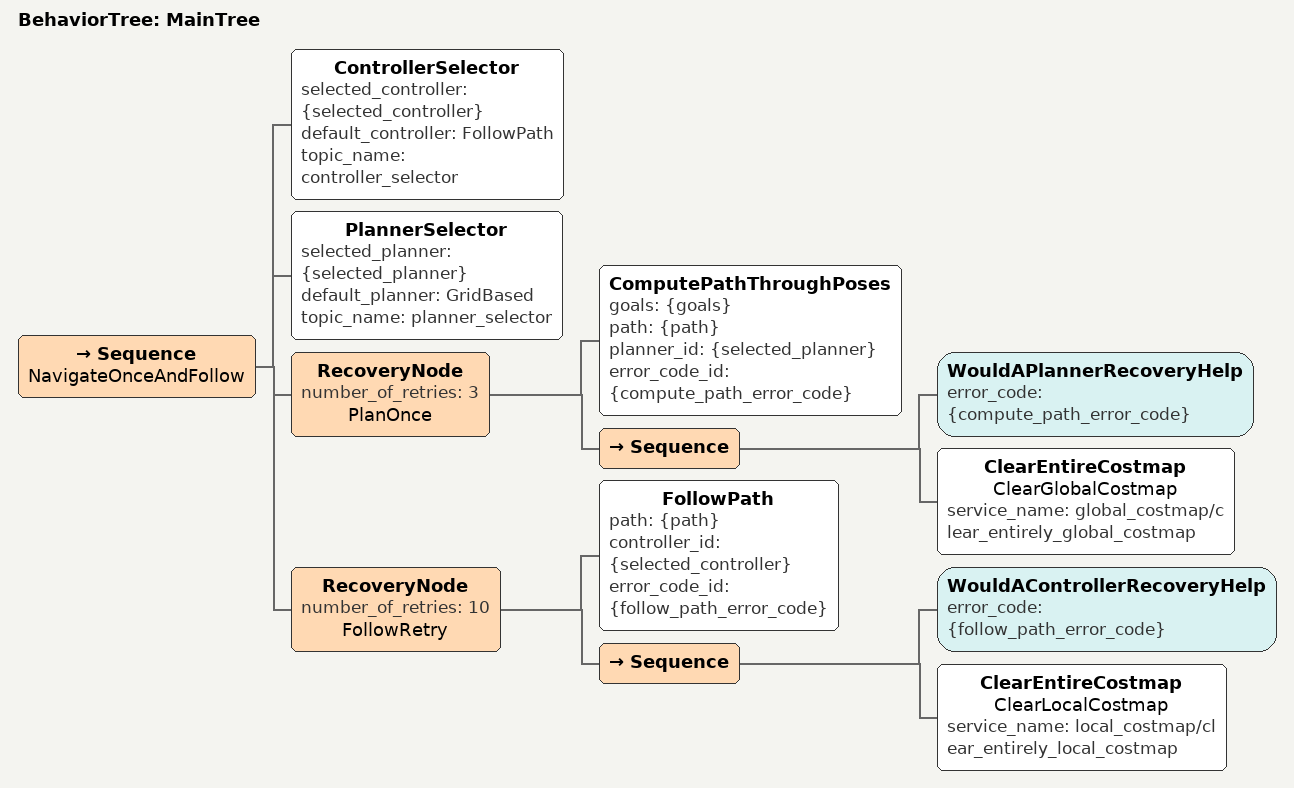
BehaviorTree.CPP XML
<root BTCPP_format="4" main_tree_to_execute="MainTree">
  <BehaviorTree ID="MainTree">
      <Sequence name="NavigateOnceAndFollow">
        <ControllerSelector selected_controller="{selected_controller}" default_controller="FollowPath" topic_name="controller_selector"/>
        <PlannerSelector selected_planner="{selected_planner}" default_planner="GridBased" topic_name="planner_selector"/>

        <!-- Compute path once, only at start -->
        <RecoveryNode number_of_retries="3" name="PlanOnce">
          <ComputePathThroughPoses goals="{goals}" path="{path}" planner_id="{selected_planner}" error_code_id="{compute_path_error_code}"/>
          <Sequence>
            <WouldAPlannerRecoveryHelp error_code="{compute_path_error_code}"/>
            <ClearEntireCostmap name="ClearGlobalCostmap" service_name="global_costmap/clear_entirely_global_costmap"/>
          </Sequence>
        </RecoveryNode>

        <RecoveryNode number_of_retries="10" name="FollowRetry">
          <FollowPath path="{path}" controller_id="{selected_controller}" error_code_id="{follow_path_error_code}"/>
          <Sequence>
            <WouldAControllerRecoveryHelp error_code="{follow_path_error_code}"/>
            <ClearEntireCostmap name="ClearLocalCostmap" service_name="local_costmap/clear_entirely_local_costmap"/>
          </Sequence>
        </RecoveryNode>

      </Sequence>

  </BehaviorTree>
</root>
